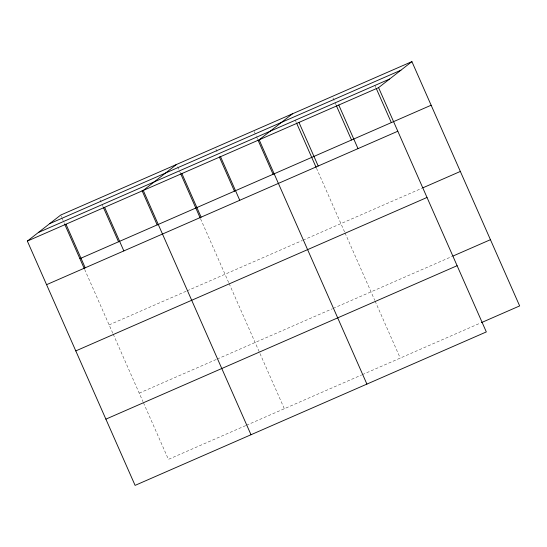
<?xml version="1.0" encoding="UTF-8"?>
<svg xmlns="http://www.w3.org/2000/svg" width="547" height="547" viewBox="0 0 547 547"><rect width="100%" height="100%" fill="white"/><g stroke="black" fill="none" stroke-linecap="round" stroke-linejoin="round"><path stroke-width="0.41" stroke-dasharray="2.73 2.05" d="M109.113 324.897L186.383 291.141M187.156 290.806L302.293 240.502M303.065 240.167L422.099 188.161M139.212 393.136L216.482 359.379M217.255 359.037L332.385 308.74M333.157 308.399L452.191 256.393M245.692 425.607L168.421 459.364L143.287 402.38M246.465 425.272L361.594 374.968M362.367 374.633L479.842 323.304M374.845 85.243L375.878 87.575M332.979 97.961L334.696 101.851M335.037 102.631L336.07 104.969M295.236 120.025L296.262 122.357M316.467 168.175L344.685 232.154M345.027 232.926L374.757 300.33M375.098 301.103L400.233 358.087M254.198 131.451L256.256 136.128M256.598 136.9L257.63 139.239M215.901 149.112L217.275 152.223M177.611 166.773L180.36 172.996M200.564 218.814L228.783 282.792M229.125 283.565L284.324 408.725M99.998 199.751L101.715 203.641M102.057 204.421L103.089 206.759M61.018 215.853L61.708 217.412M62.05 218.185L64.45 223.634M84.662 269.452L112.873 333.431M113.215 334.203L142.945 401.607"/><path stroke-width="0.82" d="M411.905 61.62L378.579 87.636L486.324 331.926L135.095 485.38L27.35 241.083L60.676 215.074L411.905 61.62L519.65 305.917L481.408 322.627M176.578 164.435L143.252 190.445L251.005 434.742M292.488 113.797L259.162 139.806L366.907 384.097M49.674 223.655L400.91 70.207M38.345 232.502L389.573 79.048M27.35 241.083L378.579 87.636M79.903 258.669L431.132 105.222M46.577 284.679L397.806 131.232M422.879 187.819L460.342 171.45M75.787 350.914L427.016 197.46M452.978 256.051L490.44 239.689M105.886 419.146L457.114 265.698M376.22 88.354L391.324 122.61M338.771 105.024L358.005 148.62M336.412 105.749L351.523 140.005M298.97 122.419L318.197 166.014M296.604 123.137L316.132 167.403M257.972 140.018L273.083 174.274M220.523 156.688L239.757 200.284M219.333 156.9L234.444 191.149M181.891 173.563L201.118 217.166M180.701 173.775L200.223 218.041M142.063 190.657L157.174 224.913M104.621 207.327L123.848 250.923M103.431 207.539L118.542 241.788M65.982 224.202L85.216 267.804M64.792 224.414L84.32 268.68"/></g></svg>
